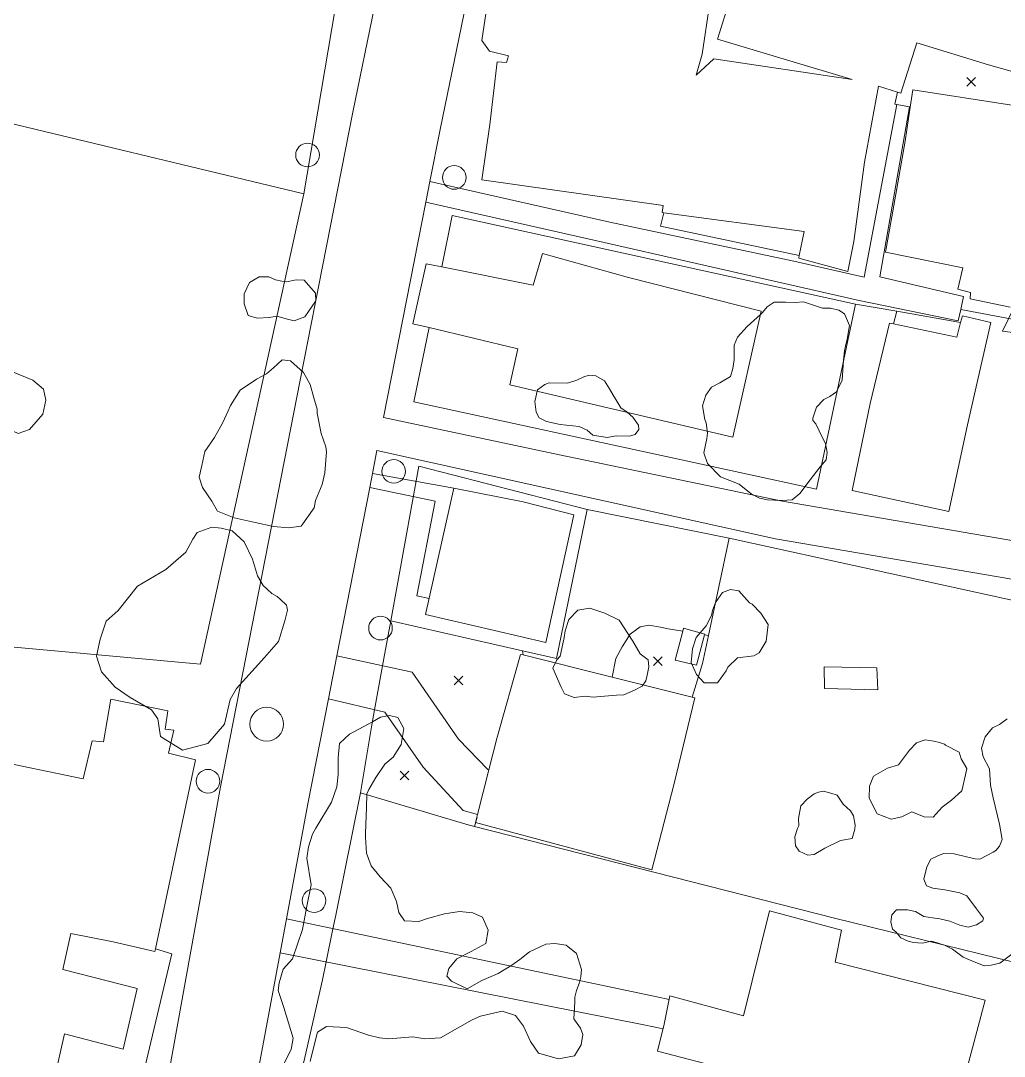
# Model space of a CAD drawing. Header units: metres. Extents: x 4652992 to 4879070, y 2074171 to 2309877.
# Drawn here: x 4654448.3 to 4654512.4, y 2307160.3 to 2307227.8 of the extents above; entities that cross this region are included whole.
import ezdxf

# ---------------------------------------------------------------- set-up
doc = ezdxf.new("R2010")
doc.units = ezdxf.units.M
doc.header["$MEASUREMENT"] = 0
doc.linetypes.add('DGN Style 2', pattern=[66.27138, 39.762828, -26.508552])
doc.linetypes.add('DGN Style 3', pattern=[92.779933, 66.271381, -26.508552])
doc.layers.get('0').update_dxf_attribs({"color": 4, "lineweight": 0})
for name, color, linetype, lineweight in [('Level 18', 5, 'Continuous', 0), ('Level 19', 38, 'DGN Style 3', 0), ('Level 20', 30, 'DGN Style 3', 0), ('Level 30', 5, 'Continuous', 0), ('Level 31', 38, 'Continuous', 0), ('Level 35', 4, 'Continuous', 0), ('Level 36', 1, 'Continuous', 0), ('Level 37', 3, 'Continuous', 0), ('Level 38', 3, 'Continuous', 0), ('Level 40', 1, 'Continuous', 0), ('Level 45', 9, 'Continuous', 0), ('Level 53', 5, 'Continuous', 0), ('Level 54', 30, 'DGN Style 2', 0), ('Level 61', 4, 'Continuous', 0), ('Level 62', 4, 'Continuous', 0), ('Level 63', 3, 'Continuous', 0)]:
    doc.layers.add(name, color=color, linetype=linetype, lineweight=lineweight)

# ---------------------------------------------------------------- blocks, each defined once
blk = doc.blocks.new('POSTE')
at = {"color": 0, "linetype": 'ByBlock', "lineweight": -2}
blk.add_circle((0, 0), 0.770001, dxfattribs=at)
blk = doc.blocks.new('AL')
at = {"color": 0, "linetype": 'ByBlock', "lineweight": -2, "ltscale": 10}
blk.add_circle((0, 0), 1.100002, dxfattribs=at)
blk = doc.blocks.new('COTA')
at = {"color": 0, "linetype": 'ByBlock', "lineweight": -2, "ltscale": 10}
for p, q in [((0, 0), (-1.419522, -1.408457)), ((-1.408457, 1.419522), (0, 0)), ((1.419522, 1.408457), (0, 0)), ((0, 0), (1.408457, -1.419522))]:
    blk.add_line(p, q, dxfattribs=at)

msp = doc.modelspace()

# ---------------------------------------------------------------- linework, layer by layer
at = {"layer": 'Level 18', "color": 30}
for points in [[(4654447.181106, 2307106.234023, 1388.358107), (4654453.035022, 2307135.138085, 1386.264698), (4654457.418745, 2307156.240501, 1384.820176), (4654461.339118, 2307177.916714, 1383.519385), (4654466.528999, 2307204.416959, 1381.84234), (4654469.969536, 2307221.892487, 1380.746592), (4654477.03413, 2307256.23189, 1378.603132), (4654481.809552, 2307279.778996, 1377.057192), (4654481.983504, 2307280.636733, 1377.007993), (4654482.848666, 2307284.90276, 1376.819391), (4654488.335814, 2307312.239203, 1375.507242), (4654494.962577, 2307345.276137, 1374.230556), (4654497.914775, 2307359.293294, 1373.709576), (4654498.329158, 2307363.243513, 1373.50258), (4654498.468793, 2307371.045924, 1373.185825), (4654497.785152, 2307378.537099, 1372.926774), (4654497.402146, 2307380.829484, 1372.757568), (4654496.202634, 2307385.720767, 1372.483444), (4654495.114976, 2307388.697124, 1372.310823), (4654492.454009, 2307393.885061, 1371.968931), (4654491.474355, 2307395.807038, 1371.801524), (4654489.152291, 2307398.677326, 1371.590376), (4654488.391191, 2307399.455232, 1371.548028)], [(4654471.960984, 2307201.975223, 1381.832895), (4654472.220317, 2307203.299411, 1381.763837), (4654474.725126, 2307216.022098, 1380.947645), (4654474.989994, 2307217.367439, 1380.887364), (4654475.65553, 2307220.747901, 1380.679424), (4654482.716795, 2307255.071119, 1378.574732), (4654488.5341, 2307283.755641, 1376.928358), (4654489.391335, 2307288.026303, 1376.677474), (4654489.579708, 2307288.964759, 1376.595874), (4654492.333682, 2307302.684792, 1375.7893)], [(4654448.272891, 2307080.689882, 1390.116061), (4654453.065083, 2307105.059668, 1388.448677), (4654458.912653, 2307133.9324, 1386.226485), (4654460.623229, 2307142.826604, 1385.669328), (4654461.118059, 2307145.39949, 1385.553142), (4654463.00506, 2307155.211027, 1384.868406), (4654465.220579, 2307167.092806, 1384.040092), (4654465.632309, 2307169.300903, 1383.869892), (4654467.030991, 2307176.802002, 1383.442154), (4654468.369507, 2307183.636649, 1383.072532), (4654468.918893, 2307186.44189, 1382.870636), (4654471.067298, 2307197.412038, 1382.170379), (4654471.246335, 2307198.326229, 1382.108155), (4654471.527291, 2307199.830809, 1381.966354)]]:
    msp.add_polyline3d(points, dxfattribs=at)
at = {"layer": 'Level 19', "linetype": 'DGN Style 3'}
for points in [[(4654553.1812, 2307185.389, 1384.241783), (4654540.9424, 2307187.5248, 1384.510064), (4654537.5687, 2307188.2018, 1384.577291), (4654534.4728, 2307188.9705, 1384.586278), (4654513.4218, 2307193.8845, 1384.345593), (4654497.9776, 2307196.5323, 1383.523201), (4654483.4376, 2307199.5433, 1382.849174), (4654471.960984, 2307201.975223, 1381.832895)], [(4654553.4824, 2307155.781, 1385.673095), (4654554.7979, 2307166.4027, 1385.161206), (4654556.8363, 2307179.8041, 1384.445191), (4654556.7943, 2307180.3991, 1384.43923), (4654556.7301, 2307180.7647, 1384.432018), (4654556.4711, 2307181.174, 1384.440706), (4654555.1347, 2307182.1663, 1384.397538), (4654554.8974, 2307182.2321, 1384.388942), (4654552.996, 2307182.5253, 1384.378011), (4654540.4476, 2307185.0743, 1384.507834), (4654537.0213, 2307185.7618, 1384.625462), (4654533.8874, 2307186.5399, 1384.610689), (4654512.926, 2307191.433, 1384.197088), (4654497.5128, 2307194.0755, 1383.493536), (4654471.527291, 2307199.830809, 1381.966354)]]:
    msp.add_polyline3d(points, dxfattribs=at)
at = {"layer": 'Level 20', "linetype": 'Continuous'}
msp.add_polyline3d([(4654560.0212, 2307199.4987, 1381.6514), (4654556.169236, 2307208.015786, 1381.8514), (4654552.474768, 2307213.142319, 1382.3514), (4654547.906163, 2307217.966674, 1382.5514), (4654547.267449, 2307218.397831, 1382.5514), (4654546.57405, 2307218.58506, 1382.5514), (4654545.917303, 2307218.50791, 1382.5514), (4654545.429557, 2307218.328886, 1382.5514), (4654538.72812, 2307213.043219, 1383.1514), (4654534.791036, 2307211.300463, 1383.1514), (4654530.938485, 2307210.389836, 1383.4514), (4654519.744189, 2307209.759258, 1383.4514), (4654516.791807, 2307209.36771, 1383.3514), (4654514.896642, 2307208.89581, 1383.3514), (4654513.809991, 2307208.467015, 1383.3514), (4654513.177198, 2307208.352597, 1383.3514), (4654509.586971, 2307209.027555, 1383.1514)], dxfattribs=at)
at = {"layer": 'Level 30', "color": 1}
for points in [[(4654515.485218, 2307223.810366, 1385.1514), (4654511.398277, 2307224.95711, 1387.3514), (4654506.718568, 2307226.395099, 1387.8514), (4654505.693984, 2307223.118631, 1387.1514), (4654505.474502, 2307223.18632, 1387.255718), (4654504.221198, 2307223.572841, 1387.8514), (4654503.309685, 2307218.625244, 1388.5514), (4654502.614922, 2307213.443189, 1387.6514), (4654502.224868, 2307211.500692, 1384.9514), (4654499.03059, 2307212.376622, 1384.9514), (4654499.06289, 2307212.534075, 1384.9514), (4654499.385592, 2307214.10715, 1384.9514), (4654490.237379, 2307215.319014, 1387.621419), (4654490.134656, 2307215.332621, 1387.6514), (4654490.191017, 2307215.788326, 1383.7514), (4654478.380146, 2307217.465661, 1383.5514), (4654478.891388, 2307221.079603, 1384.2514), (4654479.367715, 2307225.161634, 1383.9514), (4654479.973766, 2307225.123165, 1383.9514), (4654480.119278, 2307225.554106, 1383.0514), (4654478.861514, 2307225.867932, 1383.0514), (4654478.368851, 2307226.561621, 1383.0514), (4654480.066042, 2307237.917026, 1383.0514)], [(4654493.239776, 2307229.004385, 1382.4514), (4654492.736097, 2307225.654861, 1383.5514), (4654492.350072, 2307224.289839, 1387.7514), (4654493.489506, 2307225.355446, 1387.7514), (4654502.519644, 2307224.011036, 1387.7514), (4654493.733742, 2307226.637321, 1387.4514), (4654494.538814, 2307229.228364, 1387.4514)], [(4654512.809012, 2307209.163305, 1387.7514), (4654510.198797, 2307209.714834, 1387.7514), (4654510.226777, 2307210.12712, 1387.7514), (4654509.406657, 2307210.342724, 1387.7514), (4654509.723436, 2307211.726655, 1385.0514), (4654504.692035, 2307212.754972, 1385.0514), (4654505.090008, 2307215.064937, 1385.6514), (4654505.97119, 2307219.987742, 1385.9514), (4654506.302903, 2307222.211655, 1385.420595), (4654506.471129, 2307223.339502, 1385.1514), (4654512.930436, 2307222.346385, 1385.1514)], [(4654487.929279, 2307211.10129, 1386.5514), (4654496.573465, 2307208.920392, 1384.6514), (4654494.735636, 2307200.708021, 1384.6514), (4654480.190587, 2307204.115638, 1384.4514), (4654480.713368, 2307206.452632, 1384.4514), (4654474.936233, 2307207.841034, 1384.4514), (4654473.876746, 2307208.095658, 1384.4514), (4654474.750606, 2307212.003314, 1384.4514), (4654475.753995, 2307211.801088, 1384.4514), (4654481.717603, 2307210.599166, 1384.4514), (4654482.317762, 2307212.661853, 1386.5514), (4654487.929279, 2307211.10129, 1386.5514)], [(4654511.546801, 2307208.164984, 1386.0514), (4654510.021464, 2307201.509817, 1387.4514), (4654508.807034, 2307195.857546, 1385.5514), (4654502.509837, 2307197.229147, 1385.5514), (4654503.691199, 2307202.894274, 1387.2514), (4654504.939224, 2307208.137807, 1386.4514), (4654505.213742, 2307208.080848, 1386.4514), (4654509.345405, 2307207.223579, 1386.4514), (4654509.583499, 2307208.165939, 1386.180336), (4654509.696751, 2307208.614184, 1386.0514), (4654511.546801, 2307208.164984, 1386.0514)], [(4654484.358387, 2307195.644288, 1386.051384), (4654482.552379, 2307187.305189, 1386.051384), (4654479.186769, 2307188.088325, 1386.851384), (4654474.702794, 2307189.146235, 1385.551384), (4654476.541106, 2307197.365308, 1385.551384), (4654481.060179, 2307196.491971, 1386.951384), (4654484.358387, 2307195.644288, 1386.051384)], [(4654490.881331, 2307178.044496, 1388.251384), (4654489.460403, 2307172.504662, 1386.851384), (4654477.966437, 2307175.575704, 1386.851384), (4654478.099046, 2307176.102489, 1387.014437), (4654478.099097, 2307176.102694, 1387.0145), (4654478.831855, 2307179.013568, 1387.915485), (4654479.349022, 2307181.068009, 1388.551384), (4654480.896806, 2307186.544145, 1386.851384), (4654481.064716, 2307186.502255, 1386.851384), (4654486.866964, 2307185.054734, 1386.851384), (4654492.083056, 2307183.753444, 1386.851384), (4654492.265468, 2307183.707937, 1386.851384), (4654490.881331, 2307178.044496, 1388.251384)], [(4654446.087699, 2307179.727854, 1386), (4654452.372761, 2307178.424217, 1386), (4654452.968989, 2307180.911254, 1386), (4654453.714132, 2307180.836129, 1385.7), (4654454.18253, 2307183.629488, 1385.5), (4654457.901357, 2307182.859843, 1385.5), (4654457.732141, 2307181.665485, 1385.7), (4654458.300547, 2307181.612243, 1385.7)], [(4654458.300547, 2307181.612243, 1385.7), (4654457.940548, 2307180.111441, 1385.7), (4654459.715478, 2307179.666876, 1386.4), (4654457.087707, 2307167.352387, 1386.4), (4654457.04813, 2307167.166921, 1386.4), (4654454.344955, 2307167.802999, 1387.4), (4654451.576398, 2307168.344072, 1387.4), (4654451.058465, 2307166.011353, 1387.4), (4654455.893323, 2307164.76503, 1387.4), (4654454.98794, 2307160.818742, 1387.4), (4654451.171206, 2307161.820029, 1387.4), (4654450.540116, 2307159.015785, 1387.4), (4654449.617262, 2307159.289366, 1388.5), (4654449.532056, 2307158.974814, 1388.40662), (4654449.343523, 2307158.27881, 1388.2), (4654450.334268, 2307157.97046, 1387.3), (4654449.600784, 2307154.566649, 1387.3), (4654448.631905, 2307154.752193, 1387.9), (4654448.179725, 2307153.025743, 1387.6)], [(4654511.179762, 2307164.010179, 1388.7), (4654509.808198, 2307158.846324, 1388.7), (4654512.006547, 2307158.389756, 1388.2), (4654509.855517, 2307150.517161, 1388.2), (4654507.66858, 2307151.01838, 1388.7), (4654507.506025, 2307150.344957, 1388.7), (4654493.137749, 2307154.178356, 1388.7), (4654494.496114, 2307159.469325, 1388.7), (4654489.819696, 2307160.675813, 1388.3), (4654490.262402, 2307162.447891, 1388.6), (4654490.628531, 2307164.278579, 1388.5), (4654495.424985, 2307162.977934, 1388.7), (4654497.117253, 2307169.8273, 1388.7), (4654501.816939, 2307168.570442, 1388.7), (4654501.398617, 2307166.48974, 1388.7), (4654511.179762, 2307164.010179, 1388.7)]]:
    msp.add_polyline3d(points, dxfattribs=at)
at = {"layer": 'Level 31', "elevation": 1384.6514, "flags": 128}
msp.add_lwpolyline([(4654492.889585, 2307187.820765), (4654492.35627, 2307185.830231), (4654490.968719, 2307186.169941), (4654491.471221, 2307188.054003), (4654491.525464, 2307188.257379), (4654492.900284, 2307187.860697), (4654492.889585, 2307187.820765)], dxfattribs=at)
at = {"layer": 'Level 31'}
msp.add_polyline3d([(4654504.113428, 2307185.660117, 1385.8514), (4654504.193273, 2307184.227138, 1386.0514), (4654500.698653, 2307184.319184, 1386.0514), (4654500.690672, 2307185.735985, 1385.8514), (4654504.113428, 2307185.660117, 1385.8514)], dxfattribs=at)
at = {"layer": 'Level 35'}
for p, q in [((4654476.446236, 2307215.153295, 1383.551384), (4654475.753995, 2307211.801088, 1383.578982)), ((4654505.415708, 2307208.904239, 1385.251394), (4654505.213742, 2307208.080848, 1385.251389)), ((4654474.936233, 2307207.841034, 1383.611583), (4654473.93787, 2307203.006412, 1383.651384))]:
    msp.add_line(p, q, dxfattribs=at)
at = {"layer": 'Level 35', "extrusion": (-0.1198851360973883, -0.6767746567733159, 0.7263632824505044), "elevation": -2118460.333749, "flags": 128}
msp.add_lwpolyline([(4180712.182956, 2240844.537819), (4180714.900979, 2240844.53781), (4180719.133657, 2240844.537797)], dxfattribs=at)
at = {"layer": 'Level 36'}
for p, q in [((4654502.739353, 2307209.37834, 1385.2514), (4654476.446236, 2307215.153295, 1383.5514)), ((4654473.93787, 2307203.006412, 1383.6514), (4654492.181493, 2307199.051403, 1385.319834))]:
    msp.add_line(p, q, dxfattribs=at)
at = {"layer": 'Level 36', "extrusion": (0.0180973713769001, 0.0012530068699578, 0.9998354440221802), "elevation": 88509.604002, "flags": 128}
msp.add_lwpolyline([(1980186.648599, -4801901.946081), (1980184.107678, -4801910.389699), (1980183.456911, -4801912.552234), (1980192.994967, -4801915.232175)], dxfattribs=at)
at = {"layer": 'Level 37'}
msp.add_line((4654494.504187, 2307194.125676, 1385.151384), (4654523.553892, 2307187.725001, 1386.851384), dxfattribs=at)
at = {"layer": 'Level 37', "elevation": 1383.951384, "flags": 128}
msp.add_lwpolyline([(4654499.06289, 2307212.534075), (4654490.025045, 2307214.451673), (4654490.237379, 2307215.319014)], dxfattribs=at)
at = {"layer": 'Level 37', "extrusion": (-0.0732416220461263, 0.081466254180849, 0.9939813450109584), "elevation": -151566.710734, "flags": 128}
msp.add_lwpolyline([(-5003831.218104, 1387864.374643), (-5003836.007401, 1387871.052594), (-5003845.973729, 1387863.749957)], dxfattribs=at)
at = {"layer": 'Level 37', "extrusion": (-0.9729276673113583, 0.2284975018511814, 0.034650336619553), "elevation": -4001231.131526, "flags": 128}
msp.add_lwpolyline([(-3310207.230745, 140115.897047), (-3310221.890875, 140115.19661), (-3310227.086732, 140114.296069)], dxfattribs=at)
at = {"layer": 'Level 37'}
for points in [[(4654557.79396, 2307201.96169, 1383.9514), (4654549.209185, 2307202.141378, 1385.9514), (4654543.66248, 2307203.104849, 1385.9514), (4654536.089701, 2307204.39043, 1385.9514), (4654529.09209, 2307205.578369, 1385.9514), (4654525.924459, 2307205.954724, 1385.9514), (4654515.433223, 2307207.201218, 1385.9514), (4654512.318264, 2307207.597769, 1385.2514), (4654513.442109, 2307209.935131, 1385.2514), (4654516.806236, 2307217.012095, 1384.351384), (4654519.764121, 2307223.201218, 1384.351384), (4654520.971111, 2307228.016976, 1384.351384), (4654527.531182, 2307256.177349, 1382.11), (4654501.953097, 2307262.037494, 1380.92), (4654499.252309, 2307262.512335, 1380.92), (4654487.886885, 2307264.682629, 1380.5), (4654483.243996, 2307241.870446, 1381.9), (4654482.856062, 2307241.203533, 1381.9)], [(4654417.831984, 2307189.678014, 1381.5402), (4654445.017664, 2307187.279768, 1383.6514), (4654460.027697, 2307185.895572, 1385.7514), (4654466.759073, 2307216.565188, 1383.2514), (4654469.264392, 2307231.336528, 1382.7514), (4654469.320089, 2307231.949362, 1382.7027), (4654470.834188, 2307244.913674, 1381.2514), (4654458.9036, 2307248.184356, 1380.8968), (4654452.044439, 2307249.958972, 1380.4514), (4654440.358672, 2307252.347605, 1377.7514), (4654430.80016, 2307254.123972, 1376.9514), (4654428.759067, 2307240.134585, 1377.6264), (4654426.567025, 2307225.110611, 1378.3514)], [(4654391.960562, 2307231.5153, 1376.051384), (4654405.231023, 2307227.228807, 1375.551384), (4654413.062083, 2307225.745189, 1376.051384), (4654425.671025, 2307225.152713, 1378.198788), (4654426.567025, 2307225.110611, 1378.351384), (4654444.68937, 2307221.859015, 1381.751384), (4654466.759073, 2307216.565188, 1383.251384)], [(4654471.984391, 2307186.268501, 1385.251384), (4654472.434304, 2307188.733636, 1385.192403), (4654474.272825, 2307198.807125, 1384.951384), (4654485.248132, 2307195.982387, 1384.951384), (4654494.504187, 2307194.125676, 1385.151384), (4654493.153117, 2307187.77743, 1385.306531), (4654492.76252, 2307185.942137, 1385.351384), (4654492.083056, 2307183.753444, 1385.351384)], [(4654519.075024, 2307165.010429, 1387.818793), (4654501.367375, 2307169.339428, 1387.451384), (4654477.902359, 2307175.325019, 1386.572857), (4654477.328814, 2307175.471322, 1386.551384), (4654470.470943, 2307177.515932, 1385.851384), (4654470.470935, 2307177.51589, 1385.851386), (4654468.845317, 2307169.548081, 1386.151384)]]:
    msp.add_polyline3d(points, dxfattribs=at)
at = {"layer": 'Level 38'}
for p, q in [((4654471.984391, 2307186.268501, 1385.251384), (4654471.898307, 2307185.797438, 1385.314973)), ((4654471.898307, 2307185.797438, 1385.314973), (4654471.374329, 2307182.930163, 1385.702027)), ((4654471.374329, 2307182.930163, 1385.702027), (4654471.172136, 2307181.823732, 1385.851384)), ((4654468.845317, 2307169.548081, 1386.151384), (4654468.663926, 2307168.661848, 1386.151384)), ((4654468.663926, 2307168.661848, 1386.151384), (4654468.22118, 2307166.498695, 1386.151384)), ((4654468.22118, 2307166.498695, 1386.151384), (4654467.981128, 2307165.325856, 1386.151384))]:
    msp.add_line(p, q, dxfattribs=at)
msp.add_polyline3d([(4654454.175656, 2307157.785657, 1387.451384), (4654455.86405, 2307157.329371, 1387.451384), (4654458.162252, 2307167.027636, 1386.951384), (4654457.087707, 2307167.352387, 1386.951384)], dxfattribs=at)
at = {"layer": 'Level 40', "color": 3, "flags": 128}
for points, elevation in [([(4654466.278044, 2307210.942787), (4654466.792103, 2307210.938308), (4654467.519146, 2307210.076444), (4654467.557406, 2307209.589394), (4654466.843271, 2307208.534369), (4654466.126371, 2307208.289715), (4654465.705907, 2307208.383684), (4654465.012962, 2307208.575359), (4654464.518261, 2307208.501882), (4654463.735396, 2307208.455996), (4654463.147541, 2307208.624181), (4654462.875949, 2307209.384238), (4654462.876849, 2307210.046597), (4654463.224472, 2307210.778706), (4654463.859813, 2307211.152031), (4654464.486858, 2307211.159111), (4654464.918873, 2307210.952119), (4654465.339354, 2307210.858134), (4654465.62751, 2307210.830534), (4654466.278044, 2307210.942787)], 1385.1), ([(4654449.106896, 2307204.424173), (4654449.791623, 2307203.831032), (4654449.943786, 2307203.105345), (4654449.743033, 2307202.206981), (4654448.889984, 2307201.202807), (4654448.137652, 2307200.930688), (4654447.459261, 2307201.270847), (4654446.940763, 2307201.76394), (4654445.916441, 2307202.244258), (4654444.938589, 2307202.65132), (4654444.393282, 2307203.024656), (4654444.420716, 2307203.710253), (4654444.594685, 2307204.488896), (4654445.207583, 2307204.980836), (4654445.873332, 2307205.14654), (4654446.632073, 2307205.165695), (4654447.184392, 2307205.105192), (4654447.663441, 2307204.998173), (4654449.106896, 2307204.424173)], 1385.609417), ([(4654496.56334, 2307189.21746), (4654497.029529, 2307188.482111), (4654496.906692, 2307187.404907), (4654496.458855, 2307186.636999), (4654496.099617, 2307186.441066), (4654495.047714, 2307186.320903), (4654494.399822, 2307185.716013), (4654494.30341, 2307185.461388), (4654493.734524, 2307184.681058), (4654492.86642, 2307184.677633), (4654492.358136, 2307185.225076), (4654492.021351, 2307186.010394), (4654492.102105, 2307186.899753), (4654492.345384, 2307187.634474), (4654492.989391, 2307188.398071), (4654493.336914, 2307189.07007), (4654493.412598, 2307189.408248), (4654493.605429, 2307189.917533), (4654494.065606, 2307190.564381), (4654494.583475, 2307190.764348), (4654495.11757, 2307190.684509), (4654495.463326, 2307190.291654), (4654495.809077, 2307189.898805), (4654495.988406, 2307189.8193), (4654496.56334, 2307189.21746)], 1387.509417), ([(4654509.48437, 2307180.1591), (4654509.62517, 2307179.734036), (4654509.994591, 2307179.100487), (4654509.902248, 2307178.688121), (4654509.667196, 2307177.638473), (4654508.983297, 2307177.043279), (4654508.370432, 2307176.589671), (4654507.790509, 2307175.931904), (4654507.203452, 2307175.944857), (4654506.412931, 2307176.27875), (4654505.75031, 2307175.954316), (4654505.046339, 2307175.796553), (4654504.143394, 2307176.155535), (4654503.624674, 2307177.176648), (4654503.642696, 2307177.959885), (4654503.906168, 2307178.609614), (4654504.806497, 2307179.117178), (4654505.527281, 2307179.349907), (4654506.249311, 2307180.290905), (4654506.712373, 2307180.777986), (4654507.266515, 2307180.96918), (4654507.83681, 2307180.881216), (4654508.211406, 2307180.797581), (4654508.540145, 2307180.68482), (4654508.606669, 2307180.630604), (4654509.48437, 2307180.1591)], 1389.009417)]:
    msp.add_lwpolyline(points, dxfattribs=dict(at, elevation=elevation))
at = {"layer": 'Level 40', "color": 3}
for points in [[(4654500.580974, 2307200.65458, 1387.909417), (4654500.780399, 2307200.288063, 1387.909417), (4654500.890057, 2307199.700155, 1387.909417), (4654500.825406, 2307199.231692, 1387.909417), (4654500.437257, 2307198.755041, 1387.909417), (4654499.780326, 2307197.915795, 1389.109417), (4654499.098858, 2307197.023454, 1389.109417), (4654498.605194, 2307196.611455, 1389.109417), (4654497.91241, 2307196.565362, 1389.109417), (4654496.998775, 2307196.608789, 1389.109417), (4654496.463493, 2307196.728389, 1389.109417), (4654495.924223, 2307197.009592, 1389.109417), (4654495.139003, 2307197.627004, 1389.109417), (4654493.932407, 2307198.114412, 1388.009417), (4654493.082559, 2307198.988369, 1388.009417), (4654492.836828, 2307199.687114, 1388.009417), (4654493.042653, 2307200.606888, 1388.009417), (4654493.081543, 2307200.960364, 1388.009417), (4654492.98899, 2307201.624906, 1388.009417), (4654492.916984, 2307201.842206, 1388.009417), (4654492.747048, 2307202.744289, 1387.109417), (4654492.973006, 2307203.438905, 1386.209417), (4654493.332283, 2307203.963689, 1386.209417), (4654493.878899, 2307204.244903, 1386.209417), (4654494.575061, 2307204.654046, 1386.209417), (4654494.733808, 2307205.183314, 1386.209417), (4654494.815783, 2307205.729747, 1386.209417), (4654494.830183, 2307206.694697, 1386.209417), (4654495.027321, 2307207.215398, 1386.209417), (4654495.668513, 2307207.919218, 1386.209417), (4654496.527432, 2307208.695384, 1386.209417), (4654496.676982, 2307208.823314, 1386.209417), (4654496.96349, 2307209.203016, 1386.209417), (4654497.433331, 2307209.501384, 1386.209417), (4654498.158664, 2307209.500572, 1386.209417), (4654498.798619, 2307209.478507, 1386.209417), (4654499.332011, 2307209.520608, 1386.209417), (4654500.570556, 2307209.098217, 1385.709417), (4654501.095677, 2307209.101904, 1385.709417), (4654501.633385, 2307208.981674, 1385.709417), (4654502.021448, 2307208.733438, 1385.709417), (4654502.336052, 2307207.976868, 1385.709417), (4654502.176556, 2307207.084119, 1385.709417), (4654502.078212, 2307206.624342, 1387.009417), (4654502.009496, 2307206.31734, 1387.009417), (4654501.957332, 2307205.724574, 1387.009417), (4654501.865579, 2307204.415367, 1387.009417), (4654501.493505, 2307203.65237, 1387.009417), (4654501.062555, 2307203.345765, 1387.009417), (4654500.657371, 2307203.154279, 1387.009417), (4654500.183473, 2307202.655804, 1387.009417), (4654499.943604, 2307201.94385, 1387.009417), (4654499.947589, 2307201.781789, 1387.009417), (4654500.143274, 2307201.576883, 1387.009417), (4654500.580974, 2307200.65458, 1387.909417)], [(4654467.888874, 2307200.939372, 1389.409417), (4654468.192096, 2307200.058444, 1389.409417), (4654468.244588, 2307199.733957, 1389.409417), (4654468.130167, 2307198.38339, 1389.409417), (4654467.956993, 2307197.608922, 1389.409417), (4654467.538571, 2307196.576496, 1389.409417), (4654467.432006, 2307196.099911, 1389.409417), (4654466.603018, 2307194.909007, 1389.409417), (4654465.762276, 2307194.78403, 1389.409417), (4654464.782827, 2307194.877668, 1389.409417), (4654463.591785, 2307195.143654, 1389.409417), (4654462.222043, 2307195.449548, 1389.409417), (4654461.130438, 2307195.88098, 1389.409417), (4654460.77385, 2307196.52358, 1389.409417), (4654460.159419, 2307197.411436, 1389.409417), (4654459.935251, 2307198.087041, 1389.409417), (4654460.108396, 2307198.861579, 1389.409417), (4654460.30818, 2307199.755287, 1389.409417), (4654460.951526, 2307200.675037, 1389.409417), (4654461.475755, 2307201.621402, 1389.409417), (4654461.84091, 2307202.415638, 1389.409417), (4654461.980389, 2307202.759829, 1389.409417), (4654462.612884, 2307203.756806, 1388.509417), (4654463.688428, 2307204.470842, 1387.509417), (4654464.332636, 2307204.828642, 1387.509417), (4654464.797718, 2307205.226465, 1387.509417), (4654465.349216, 2307205.730413, 1387.509417), (4654465.89993, 2307205.67007, 1387.509417), (4654466.735021, 2307204.919008, 1387.509417), (4654467.185155, 2307204.12855, 1387.509417), (4654467.429459, 2307203.258668, 1387.509417), (4654467.640767, 2307202.521603, 1387.509417), (4654467.647049, 2307202.269346, 1387.509417), (4654467.888874, 2307200.939372, 1389.409417)], [(4654487.435954, 2307202.621018, 1386.109417), (4654487.853732, 2307202.325927, 1386.109417), (4654488.224512, 2307202.000998, 1386.109417), (4654488.590698, 2307201.475378, 1386.109417), (4654488.607311, 2307201.189257, 1386.109417), (4654488.376357, 2307200.877772, 1386.109417), (4654487.987811, 2307200.762877, 1386.109417), (4654487.120992, 2307200.78002, 1387.009417), (4654486.532557, 2307200.669732, 1387.009417), (4654485.603525, 2307200.83703, 1387.009417), (4654485.233163, 2307201.16157, 1387.009417), (4654484.721978, 2307201.396689, 1387.009417), (4654483.475377, 2307201.527466, 1386.209417), (4654482.592281, 2307201.724799, 1386.209417), (4654482.118914, 2307201.951599, 1386.209417), (4654481.918895, 2307202.319026, 1386.209417), (4654481.834623, 2307203.023671, 1386.209417), (4654482.006516, 2307203.792106, 1386.209417), (4654482.485029, 2307204.128938, 1386.209417), (4654482.74979, 2307204.231139, 1386.209417), (4654483.961999, 2307204.216589, 1385.509417), (4654484.568858, 2307204.403999, 1385.509417), (4654485.02199, 2307204.625764, 1385.509417), (4654485.372449, 2307204.749336, 1385.509417), (4654485.803783, 2307204.693312, 1385.509417), (4654486.375637, 2307204.363607, 1385.509417), (4654486.703717, 2307203.846115, 1385.509417), (4654486.933713, 2307203.431308, 1385.509417), (4654487.112661, 2307203.149047, 1385.509417), (4654487.435954, 2307202.621018, 1386.109417)], [(4654465.642078, 2307189.755476, 1392.009417), (4654465.694394, 2307189.43217, 1392.009417), (4654465.535114, 2307188.719833, 1392.009417), (4654465.111152, 2307187.381036, 1392.009417), (4654464.192944, 2307186.33955, 1392.009417), (4654462.369804, 2307184.315939, 1392.009417), (4654461.959901, 2307183.597256, 1392.009417), (4654461.601573, 2307181.994604, 1392.009417), (4654460.511611, 2307180.742194, 1392.009417), (4654458.855488, 2307180.301597, 1392.009417), (4654457.431912, 2307181.180105, 1392.009417), (4654457.255335, 2307182.341271, 1392.009417), (4654456.827354, 2307182.935345, 1392.009417), (4654455.449747, 2307183.741347, 1392.009417), (4654454.474288, 2307184.395301, 1392.009417), (4654453.578412, 2307185.405466, 1392.009417), (4654453.243251, 2307186.415174, 1392.009417), (4654453.495371, 2307187.543142, 1392.009417), (4654453.879479, 2307188.703998, 1392.009417), (4654454.658823, 2307189.402658, 1392.009417), (4654455.915392, 2307190.987254, 1391.109417), (4654457.762729, 2307192.068203, 1389.809417), (4654459.069748, 2307193.212186, 1388.409417), (4654459.525924, 2307194.049706, 1387.909417), (4654459.811711, 2307194.487285, 1387.909417), (4654460.767278, 2307194.837972, 1387.909417), (4654461.377372, 2307194.764406, 1387.909417), (4654462.09346, 2307194.604495, 1387.909417), (4654462.86844, 2307193.867379, 1387.909417), (4654463.430637, 2307192.739096, 1387.909417), (4654463.754138, 2307191.664142, 1387.909417), (4654464.111381, 2307191.020358, 1387.909417), (4654464.687657, 2307190.515685, 1387.909417), (4654465.018969, 2307190.316379, 1387.909417), (4654465.230945, 2307190.143718, 1387.909417), (4654465.642078, 2307189.755476, 1392.009417)], [(4654488.694148, 2307186.580199, 1388.509417), (4654489.206691, 2307186.185144, 1388.509417), (4654489.265336, 2307185.731093, 1388.509417), (4654489.145727, 2307185.196585, 1388.509417), (4654489.060292, 2307184.814797, 1388.509417), (4654488.822234, 2307184.467085, 1388.509417), (4654488.325627, 2307184.217182, 1388.509417), (4654487.632669, 2307183.89783, 1389.809417), (4654487.149991, 2307183.885537, 1389.809417), (4654486.37508, 2307183.818431, 1389.809417), (4654485.638251, 2307183.74282, 1389.809417), (4654485.096423, 2307183.823761, 1389.809417), (4654484.397669, 2307183.739645, 1389.809417), (4654483.767127, 2307183.960443, 1389.809417), (4654483.547649, 2307184.409623, 1389.809417), (4654483.008087, 2307185.646648, 1388.909417), (4654483.257251, 2307186.191673, 1388.809417), (4654483.469609, 2307186.424773, 1388.809417), (4654483.580618, 2307186.920943, 1388.809417), (4654483.742864, 2307187.64612, 1388.809417), (4654483.79865, 2307188.074481, 1388.809417), (4654484.045731, 2307188.820802, 1388.809417), (4654484.619052, 2307189.414127, 1388.809417), (4654485.412141, 2307189.557622, 1388.809417), (4654486.378293, 2307189.221644, 1388.809417), (4654487.3188, 2307188.771174, 1388.809417), (4654488.215427, 2307187.408835, 1388.809417), (4654488.694148, 2307186.580199, 1388.509417)], [(4654465.227708, 2307159.38193, 1392), (4654465.947653, 2307160.799253, 1392), (4654466.061241, 2307161.535417, 1392), (4654465.463703, 2307163.524387, 1392), (4654465.096882, 2307164.630771, 1392), (4654465.152669, 2307165.12644, 1392), (4654465.429208, 2307166.014491, 1392), (4654466.035681, 2307166.695921, 1392), (4654466.670087, 2307168.61329, 1392.3), (4654466.971485, 2307170.131445, 1392.3), (4654467.244011, 2307171.529408, 1392.3), (4654466.962011, 2307173.251839, 1392.3), (4654467.075612, 2307173.988201, 1392.3), (4654467.337702, 2307174.816152, 1392.3), (4654467.55844, 2307175.208557, 1392.3), (4654468.563072, 2307176.911369, 1391.8), (4654468.928615, 2307177.906249, 1391.8), (4654468.99697, 2307178.717905, 1391.8), (4654469.003507, 2307179.799296, 1391.8), (4654469.100796, 2307180.731488, 1391.8), (4654469.753112, 2307181.339001, 1391.8), (4654471.243254, 2307182.135432, 1391.2), (4654471.76385, 2307182.456482, 1391.2), (4654472.360789, 2307182.567863, 1391.2), (4654472.899798, 2307182.43812, 1391.2), (4654473.293967, 2307181.705586, 1391.2), (4654473.107642, 2307180.666471, 1391.2), (4654472.590978, 2307179.834439, 1391.2), (4654472.04145, 2307179.392891, 1391.2), (4654471.450464, 2307178.51506, 1391.2), (4654471.008228, 2307177.728976, 1391.2), (4654470.875955, 2307177.442064, 1391.2), (4654470.852912, 2307176.555147, 1391.2), (4654470.779666, 2307174.879821, 1392.1), (4654470.781635, 2307174.624693, 1392.1), (4654470.849312, 2307173.589821, 1392.1), (4654471.154232, 2307172.752542, 1392.1), (4654471.741724, 2307172.038266, 1392.1), (4654472.448793, 2307171.295237, 1392.1), (4654472.813457, 2307170.443673, 1392.1), (4654472.953375, 2307169.709871, 1392.1), (4654473.330522, 2307169.173595, 1392.1), (4654474.270852, 2307169.138271, 1392.1), (4654474.821538, 2307169.323996, 1392.1), (4654475.93294, 2307169.629032, 1391.7), (4654476.917204, 2307169.774286, 1391.7), (4654477.783742, 2307169.693138, 1391.7), (4654478.412884, 2307169.414384, 1391.7), (4654478.777587, 2307168.562457, 1391.7), (4654478.634728, 2307167.70534, 1391.7), (4654477.683308, 2307167.170161, 1391.7), (4654476.746388, 2307166.695186, 1391.7), (4654476.213776, 2307166.059282, 1391.7), (4654476.097997, 2307165.577786, 1391.7), (4654476.399034, 2307165.250686, 1391.7), (4654477.417904, 2307164.750884, 1391.7), (4654478.369259, 2307165.285995, 1391.7), (4654479.425804, 2307165.732147, 1391.7), (4654480.317391, 2307166.281679, 1391.7), (4654480.851975, 2307166.662436, 1391.7), (4654481.475354, 2307167.149188, 1391.7), (4654482.54647, 2307167.655577, 1391.7), (4654483.128319, 2307167.706604, 1391.7), (4654483.860663, 2307167.594063, 1391.7), (4654484.551418, 2307167.045787, 1391.7), (4654484.872496, 2307166.013407, 1391.7), (4654484.816424, 2307165.517521, 1391.7), (4654484.715022, 2307165.096224, 1391.7), (4654484.539321, 2307164.629147, 1391.7), (4654484.437924, 2307164.20787, 1391.7), (4654484.425315, 2307163.892573, 1391.7), (4654484.374835, 2307162.794204, 1392.2)], [(4654512.911279, 2307166.997227, 1389.4), (4654512.140046, 2307166.412797, 1389.4), (4654511.567582, 2307166.278793, 1389.4), (4654511.111197, 2307166.25274, 1389.4), (4654510.322429, 2307166.5781, 1388.7), (4654509.747007, 2307166.807253, 1388.7), (4654509.063302, 2307167.334495, 1388.7), (4654508.54078, 2307167.596261, 1388.7), (4654507.699506, 2307167.84406, 1388.7), (4654507.083921, 2307167.72017, 1388.7), (4654506.50969, 2307167.767684, 1388.7), (4654506.16904, 2307167.849664, 1388.7), (4654505.678734, 2307168.058338, 1388.7), (4654505.367853, 2307168.450533, 1388.7), (4654505.143367, 2307168.640579, 1388.7), (4654505.033817, 2307169.120356, 1388.7), (4654505.094599, 2307169.559152, 1388.7), (4654505.400549, 2307169.89361, 1388.7), (4654506.123241, 2307169.901056, 1388.7), (4654506.634245, 2307169.778073, 1388.7), (4654507.189055, 2307169.463173, 1388.7), (4654507.752971, 2307169.372799, 1388.7), (4654508.231719, 2307169.302922, 1388.7), (4654508.870453, 2307169.149198, 1388.7), (4654509.53108, 2307168.89952, 1388.7), (4654510.084639, 2307168.766296, 1388.7), (4654510.615087, 2307168.910689, 1388.7), (4654511.038482, 2307169.171536, 1388.7), (4654511.079855, 2307169.342954, 1388.7), (4654510.610501, 2307169.956535, 1389.8), (4654509.984953, 2307170.811035, 1390), (4654509.537989, 2307171.009152, 1390), (4654508.549918, 2307171.201697, 1390), (4654507.76407, 2307171.300298, 1390), (4654507.349277, 2307171.445403, 1390), (4654507.187105, 2307171.891875, 1390), (4654507.383228, 2307172.704847, 1390), (4654507.634641, 2307173.187622, 1390), (4654508.142363, 2307173.427615, 1390), (4654508.491578, 2307173.569937, 1390), (4654509.160255, 2307173.544813, 1390), (4654509.968007, 2307173.350385, 1390), (4654510.520675, 2307173.217356, 1390), (4654510.82859, 2307173.188516, 1390), (4654511.706213, 2307173.656412, 1390), (4654511.881767, 2307173.750834, 1390.1047), (4654512.108435, 2307174.041577, 1390.2094), (4654512.283801, 2307174.473976, 1390.2094), (4654512.112274, 2307175.485374, 1389.2094), (4654511.707481, 2307177.189041, 1389.2094), (4654511.538328, 2307178.013803, 1389.2094), (4654511.465367, 2307179.092561, 1389.2094), (4654511.04635, 2307179.855087, 1389.2094), (4654510.939168, 2307180.429947, 1389.2094), (4654511.181921, 2307181.162797, 1389.2094), (4654511.670019, 2307181.762165, 1389.2094), (4654512.111632, 2307181.978382, 1389.2094), (4654512.624262, 2307182.336151, 1389.2094)], [(4654501.920205, 2307176.77741, 1389.2), (4654502.401242, 2307176.344315, 1389.2), (4654502.594652, 2307176.02579, 1389.2), (4654502.715757, 2307175.407384, 1389.2), (4654502.696347, 2307175.140099, 1389.2), (4654502.509186, 2307174.550596, 1389.2), (4654501.742702, 2307174.410362, 1388.4), (4654500.724151, 2307173.912802, 1387.9), (4654500.035434, 2307173.488372, 1387.9), (4654499.620692, 2307173.451997, 1387.9), (4654499.054825, 2307173.724388, 1387.9), (4654498.818424, 2307174.053683, 1387.9), (4654498.78232, 2307174.65258, 1387.9), (4654498.9594, 2307175.200185, 1387.9), (4654499.043406, 2307175.361577, 1387.9), (4654499.023087, 2307175.85186, 1388.9), (4654499.162158, 2307176.661374, 1389.5), (4654499.583853, 2307177.103604, 1389.5), (4654500.027463, 2307177.449946, 1389.5), (4654500.324046, 2307177.559806, 1389.5), (4654500.652858, 2307177.616596, 1389.5), (4654501.120895, 2307177.503933, 1389.5), (4654501.536057, 2307177.358684, 1389.5), (4654501.920205, 2307176.77741, 1389.2)], [(4654484.374835, 2307162.794204, 1392.2), (4654484.796991, 2307162.183685, 1392.2), (4654484.949228, 2307161.765356, 1392.2), (4654484.849772, 2307161.089515, 1392.2), (4654484.422524, 2307160.365335, 1392.2), (4654483.364897, 2307160.174498, 1392.2), (4654482.06442, 2307160.550971, 1392.2), (4654481.551631, 2307161.310461, 1392.2), (4654481.096699, 2307162.310523, 1392.2), (4654480.569397, 2307163.009946, 1392.2), (4654479.687227, 2307163.285807, 1392.2), (4654478.294592, 2307162.958765, 1392.9), (4654477.73012, 2307162.713218, 1392.9), (4654476.928696, 2307162.270455, 1392.9), (4654475.682289, 2307161.553437, 1392.9), (4654474.654544, 2307161.482919, 1392.9), (4654473.863739, 2307161.609611, 1392.9), (4654472.314903, 2307161.473795, 1392.9), (4654471.703252, 2307161.557386, 1392.9), (4654470.986595, 2307161.72979, 1392.9), (4654469.556089, 2307162.226744, 1392.4), (4654468.243275, 2307162.288182, 1392.4), (4654467.649612, 2307161.922242, 1392.4), (4654467.548506, 2307161.501415, 1392.4), (4654467.187433, 2307159.998539, 1392.4)]]:
    msp.add_polyline3d(points, dxfattribs=at)
at = {"layer": 'Level 53', "color": 212, "extrusion": (0.1441124195893159, 0.8490676509058976, 0.5082477099852529), "elevation": 2630412.47143, "flags": 128}
msp.add_lwpolyline([(-4202787.3395, -1550741.518735), (-4202786.51057, -1550741.569983), (-4202761.862177, -1550743.492794)], dxfattribs=at)
at = {"layer": 'Level 53', "color": 212, "extrusion": (-0.1993179907139456, -0.9751509257205929, 0.0967109644457459), "elevation": -3177420.930103, "flags": 128}
msp.add_lwpolyline([(4098156.232362, 310129.210766), (4098180.392173, 310130.74734), (4098181.683624, 310130.784297)], dxfattribs=at)
at = {"layer": 'Level 53', "color": 212}
for points in [[(4654478.831855, 2307179.013568, 1384.564129), (4654478.754954, 2307179.035693, 1384.557309), (4654476.853431, 2307181.017262, 1384.310102), (4654473.826472, 2307185.380373, 1383.866808), (4654468.918893, 2307186.44189, 1382.870636)], [(4654478.099097, 2307176.102694, 1384.645964), (4654477.149469, 2307176.375902, 1384.570355), (4654474.54035, 2307179.184258, 1384.325202), (4654472.052147, 2307182.770797, 1383.830413), (4654468.369507, 2307183.636649, 1383.072532)]]:
    msp.add_polyline3d(points, dxfattribs=at)
at = {"layer": 'Level 54'}
msp.add_line((4654471.246335, 2307198.326229, 1383.01), (4654476.541106, 2307197.365308, 1383.01), dxfattribs=at)
at = {"layer": 'Level 54', "elevation": 1383.0094, "flags": 128}
msp.add_lwpolyline([(4654474.936343, 2307190.19043), (4654474.141197, 2307190.368016), (4654475.318046, 2307196.521278), (4654471.067298, 2307197.412038)], dxfattribs=at)
at = {"layer": 'Level 54', "linetype": 'Continuous'}
for points in [[(4654474.725126, 2307216.022098, 1380.8764), (4654486.353724, 2307213.384509, 1381.9514), (4654502.972429, 2307209.597538, 1383.0514), (4654509.421848, 2307208.290002, 1383.1514), (4654509.586971, 2307209.027555, 1383.1514), (4654509.77468, 2307209.865995, 1383.1514), (4654504.320768, 2307211.158159, 1383.0514), (4654506.25284, 2307222.221602, 1382.655277)], [(4654505.424635, 2307222.386146, 1382.653033), (4654503.28701, 2307211.116977, 1382.9514), (4654498.708841, 2307212.178787, 1382.8514), (4654486.721182, 2307214.718524, 1381.9514), (4654474.989994, 2307217.367439, 1380.7839)]]:
    msp.add_polyline3d(points, dxfattribs=at)
at = {"layer": 'Level 62'}
for p, q in [((4654492.889783, 2307187.820733, 1384.1094), (4654493.15292, 2307187.777462, 1384.1094)), ((4654481.0319, 2307186.781691, 1384.6514), (4654481.064691, 2307186.502468, 1384.6514)), ((4654478.057315, 2307175.937534, 1384.6514), (4654477.902408, 2307175.325213, 1384.6514))]:
    msp.add_line(p, q, dxfattribs=at)
at = {"layer": 'Level 62', "flags": 128}
for points, elevation in [([(4654506.302706, 2307222.211694), (4654506.25284, 2307222.221602), (4654505.424635, 2307222.386146), (4654505.289929, 2307222.412909), (4654505.474455, 2307223.186125)], 1382.3), ([(4654486.867003, 2307185.05493), (4654487.114078, 2307186.283824), (4654487.51922, 2307187.041801), (4654488.034187, 2307187.869532), (4654488.703167, 2307188.332919), (4654489.246913, 2307188.447178), (4654490.019657, 2307188.321752), (4654490.51316, 2307188.211547), (4654491.471023, 2307188.054035)], 1384.1094)]:
    msp.add_lwpolyline(points, dxfattribs=dict(at, elevation=elevation))
at = {"layer": 'Level 62', "extrusion": (-0.9124066260882049, 0.1703052194723925, 0.3721696936758807), "elevation": -3853330.166744, "flags": 128}
msp.add_lwpolyline([(-3122037.127235, 1546575.628289), (-3122041.490325, 1546575.356584), (-3122041.490363, 1546575.356584)], dxfattribs=at)
at = {"layer": 'Level 62', "extrusion": (-0.0559183327978475, 0.0141565002529031, 0.9983349806341049), "elevation": -226226.770344, "flags": 128}
msp.add_lwpolyline([(-3378921.562923, 3939407.945342), (-3378921.56166, 3939407.945342), (-3378921.563861, 3939407.424794)], dxfattribs=at)

# ---------------------------------------------------------------- block references
at = {"layer": 'Level 45', "zscale": 0.1}
msp.add_blockref('AL', (4654464.345576, 2307181.991813, 1382.809417), dxfattribs=at)
at = {"layer": 'Level 61', "zscale": 0.1}
for p in [(4654467.008924, 2307219.091041, 1381.109417), (4654476.573539, 2307217.628078, 1381.109417), (4654472.62748, 2307198.468734, 1382.009417), (4654471.76591, 2307188.254932, 1383.309417), (4654460.518557, 2307178.274437, 1383.620294), (4654467.434248, 2307170.490083, 1384.009417)]:
    msp.add_blockref('POSTE', p, dxfattribs=at)
at = {"layer": 'Level 63', "xscale": 0.2, "yscale": 0.2, "zscale": 0.1}
for p in [(4654510.271373, 2307223.859402, 1382.3), (4654489.839782, 2307186.106396, 1384.1094), (4654476.842716, 2307184.84151, 1384.224612), (4654473.337181, 2307178.648039, 1384.322665)]:
    msp.add_blockref('COTA', p, dxfattribs=at)

doc.saveas('drawing.dxf')
